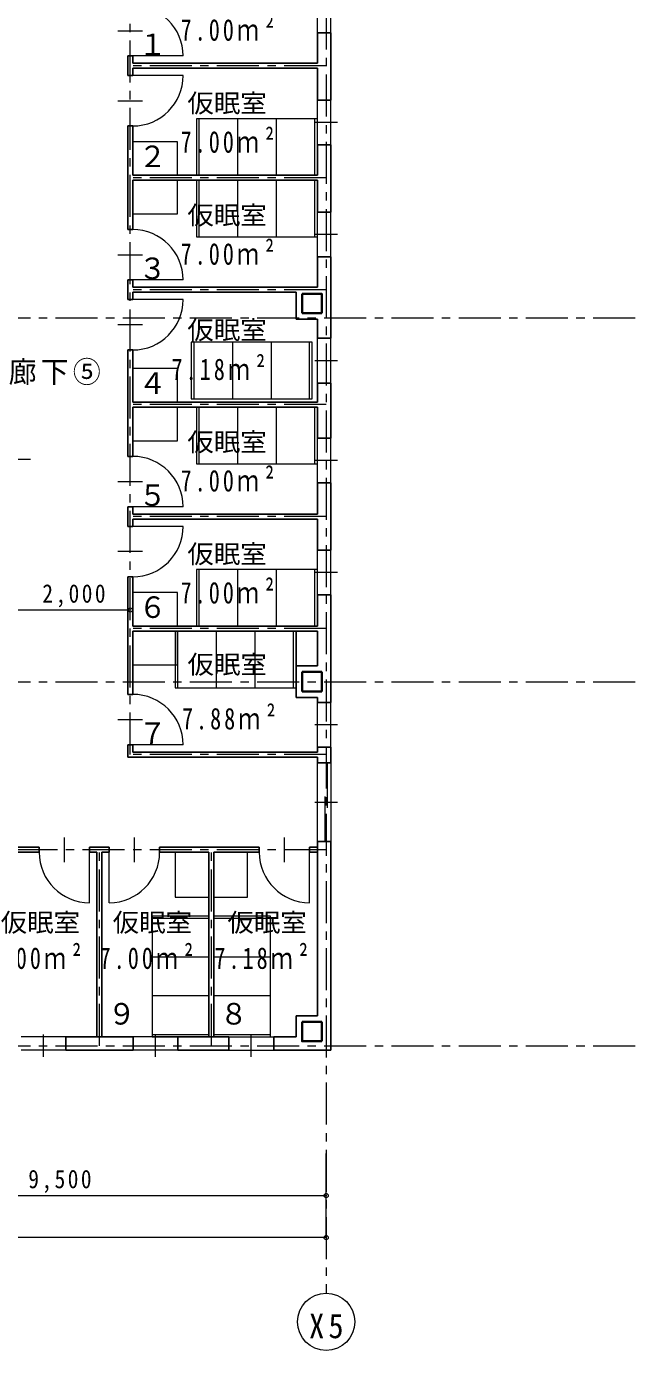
# Model space of a CAD drawing. Units: millimetres at full size. Extents: x -57346 to 60518, y -42813 to 41849.
# Drawn here: x 45121 to 56124, y -25385 to -1742 of the extents above; entities that cross this region are included whole.
import ezdxf
from ezdxf.enums import TextEntityAlignment as Align

# ---------------------------------------------------------------- set-up
doc = ezdxf.new("R2010")
doc.units = ezdxf.units.MM
doc.header["$LTSCALE"] = 150
doc.header["$PDMODE"] = 32
doc.header["$PDSIZE"] = 75
doc.linetypes.add('CHAIN1', pattern=[8, 5, -1, 1, -1])
for name, color, linetype, lineweight in [('1-1_極細線', 4, 'Continuous', 9), ('1-2_細線', 7, 'Continuous', 18), ('1-3_中線', 3, 'Continuous', 25), ('1-4_太線', 2, 'Continuous', 35), ('1-8_ﾊｯﾁﾝｸﾞ', 4, 'Continuous', 9), ('1-A_中芯線', 4, 'CHAIN1', 9), ('1-D_文字', 4, 'Continuous', 9), ('1-E_寸法', 4, 'Continuous', 9)]:
    doc.layers.add(name, color=color, linetype=linetype, lineweight=lineweight)
doc.styles.add('ＭＳ ゴシック', font='')
doc.styles.get('ＭＳ ゴシック').set_extended_font_data('MS Gothic')

# ---------------------------------------------------------------- blocks, each defined once
blk = doc.blocks.new('通り芯2')
at = {"layer": '1-D_文字', "color": 7, "lineweight": 18}
blk.add_circle((0, 0), 769, dxfattribs=at)
blk = doc.blocks.new('bed')
at = {"layer": '1-1_極細線'}
for p, q in [((-505, 1080), (-505, -1080)), ((505, 1080), (-505, 1080)), ((505, 1035), (-505, 1035)), ((505, -1080), (505, 1080)), ((505, 345), (-505, 345)), ((505, -345), (-505, -345)), ((-505, -1035), (505, -1035)), ((-505, -1080), (505, -1080))]:
    blk.add_line(p, q, dxfattribs=at)
blk = doc.blocks.new('tana')
at = {"layer": '1-8_ﾊｯﾁﾝｸﾞ'}
blk.add_lwpolyline([(-400, -300), (400, -300), (400, 300), (-400, 300)], close=True, dxfattribs=at)

msp = doc.modelspace()

# ---------------------------------------------------------------- linework, layer by layer
at = {"layer": '1-1_極細線'}
for p, q in [((46754.6, -1818.8), (47192.1, -1818.8)), ((47920.5, -2268.8), (47018.4, -2268.8)), ((47920.5, -2618.8), (47018.4, -2618.8)), ((46754.6, -3068.8), (47192.1, -3068.8)), ((46754.6, -5818.8), (47192.1, -5818.8)), ((47920.5, -6268.8), (47018.4, -6268.8)), ((47920.5, -6618.8), (47018.4, -6618.8)), ((47192.1, -7068.8), (46754.6, -7068.8)), ((44754.6, -9468.8), (45192.1, -9468.8)), ((46754.6, -9868.8), (47192.1, -9868.8)), ((47920.5, -10318.8), (47018.4, -10318.8)), ((47920.5, -10668.8), (47018.4, -10668.8)), ((47192.1, -11118.8), (46754.6, -11118.8)), ((46754.6, -14118.8), (47192.1, -14118.8)), ((47920.5, -14568.8), (47018.4, -14568.8)), ((45798.4, -16662.6), (45798.4, -16225)), ((47048.4, -16662.6), (47048.4, -16225)), ((49728.4, -16662.6), (49728.4, -16225)), ((46248.4, -17390.9), (46248.4, -16488.8)), ((46598.4, -17390.9), (46598.4, -16488.8)), ((50178.4, -17390.9), (50178.4, -16488.8))]:
    msp.add_line(p, q, dxfattribs=at)
for centre, start, end in [((47018.4, -2268.8), 0, 90), ((47018.4, -2618.8), 270, 0), ((47018.4, -6268.8), 0, 90), ((47018.4, -6618.8), 270, 0), ((47018.4, -10318.8), 0, 90), ((47018.4, -10668.8), 270, 0), ((47018.4, -14568.8), 0, 90), ((46248.4, -16488.8), 180, 270), ((46598.4, -16488.8), 270, 0), ((50178.4, -16488.8), 180, 270)]:
    msp.add_arc(centre, 900, start, end, dxfattribs=at)
at = {"layer": '1-2_細線'}
msp.add_line((49935.9, -12538.8), (49935.9, -13161.3), dxfattribs=at)
at = {"layer": '1-3_中線'}
for p, q in [((50315.9, -2398.8), (50315.9, -1856.3)), ((50315.9, -1856.3), (50554.4, -1856.3)), ((50554.4, -3056.3), (50554.4, -1856.3)), ((46928.4, -2268.8), (47018.4, -2268.8)), ((46928.4, -2618.8), (46928.4, -2268.8)), ((47018.4, -2398.8), (47018.4, -2268.8)), ((47018.4, -2398.8), (50315.9, -2398.8)), ((47018.4, -2618.8), (47018.4, -2488.8)), ((47018.4, -2488.8), (50315.9, -2488.8)), ((46928.4, -2618.8), (47018.4, -2618.8)), ((46928.4, -3518.8), (47018.4, -3518.8)), ((46928.4, -5368.8), (46928.4, -3518.8)), ((47018.4, -4398.8), (47018.4, -3518.8)), ((50315.9, -4398.8), (50315.9, -3856.3)), ((50315.9, -3856.3), (50554.4, -3856.3)), ((50554.4, -5056.3), (50554.4, -3856.3)), ((50315.9, -4398.8), (47018.4, -4398.8)), ((50315.9, -4488.8), (47018.4, -4488.8)), ((47018.4, -5368.8), (47018.4, -4488.8)), ((46928.4, -5368.8), (47018.4, -5368.8)), ((50315.9, -6398.8), (50315.9, -5856.3)), ((50315.9, -5856.3), (50554.4, -5856.3)), ((50554.4, -7310.1), (50554.4, -5856.3)), ((46928.4, -6268.8), (47018.4, -6268.8)), ((46928.4, -6618.8), (46928.4, -6268.8)), ((47018.4, -6398.8), (47018.4, -6268.8)), ((46928.4, -6618.8), (47018.4, -6618.8)), ((50315.9, -6398.8), (47018.4, -6398.8)), ((49935.9, -6488.8), (47018.4, -6488.8)), ((47018.4, -6618.8), (47018.4, -6488.8)), ((49935.9, -6971.3), (49935.9, -6488.8)), ((49935.9, -6971.3), (50315.9, -6971.3)), ((46928.4, -7518.8), (47018.4, -7518.8)), ((46928.4, -9418.8), (46928.4, -7518.8)), ((47018.4, -8448.8), (47018.4, -7518.8)), ((50315.9, -8448.8), (50315.9, -8110.1)), ((50315.9, -8110.1), (50554.4, -8110.1)), ((50554.4, -9093.8), (50554.4, -8110.1)), ((47018.4, -8448.8), (50315.9, -8448.8)), ((47018.4, -9418.8), (47018.4, -8538.8)), ((47018.4, -8538.8), (50315.9, -8538.8)), ((46928.4, -9418.8), (47018.4, -9418.8)), ((50315.9, -10448.8), (50315.9, -9893.8)), ((50315.9, -9893.8), (50554.4, -9893.8)), ((50554.4, -11093.8), (50554.4, -9893.8)), ((46928.4, -10318.8), (47018.4, -10318.8)), ((46928.4, -10668.8), (46928.4, -10318.8)), ((47018.4, -10448.8), (47018.4, -10318.8)), ((47018.4, -10448.8), (50315.9, -10448.8)), ((47018.4, -10668.8), (47018.4, -10538.8)), ((47018.4, -10538.8), (50315.9, -10538.8)), ((46928.4, -10668.8), (47018.4, -10668.8)), ((46928.4, -11568.8), (47018.4, -11568.8)), ((46928.4, -11568.8), (46928.4, -13668.8)), ((47018.4, -11568.8), (47018.4, -12448.8)), ((50554.4, -11893.8), (50554.4, -13812.6)), ((47018.4, -12448.8), (50315.9, -12448.8)), ((47018.4, -12538.8), (47018.4, -13668.8)), ((47018.4, -12538.8), (50315.9, -12538.8)), ((50315.9, -13161.3), (50315.9, -12538.8)), ((49935.9, -13161.3), (49935.9, -13726.3)), ((49935.9, -13161.3), (50315.9, -13161.3)), ((46928.4, -13668.8), (47018.4, -13668.8)), ((49935.9, -13726.3), (50315.9, -13726.3)), ((50315.9, -13726.3), (50315.9, -13812.6)), ((50315.9, -13812.6), (50554.4, -13812.6)), ((46928.4, -14568.8), (46928.4, -14788.8)), ((46928.4, -14788.8), (50315.9, -14788.8)), ((47018.4, -14698.8), (50315.9, -14698.8)), ((50315.9, -14893.8), (50315.9, -14788.8)), ((45348.4, -16398.8), (43498.4, -16398.8)), ((45348.4, -16488.8), (44468.4, -16488.8)), ((45348.4, -16398.8), (45348.4, -16488.8)), ((46598.4, -16398.8), (46248.4, -16398.8)), ((46248.4, -16398.8), (46248.4, -16488.8)), ((46378.4, -16488.8), (46248.4, -16488.8)), ((46378.4, -19786.3), (46378.4, -16488.8)), ((46468.4, -19786.3), (46468.4, -16488.8)), ((46598.4, -16488.8), (46468.4, -16488.8)), ((46598.4, -16398.8), (46598.4, -16488.8)), ((47498.4, -16398.8), (47498.4, -16488.8)), ((49278.4, -16398.8), (47498.4, -16398.8)), ((48378.4, -16488.8), (47498.4, -16488.8)), ((48378.4, -19786.3), (48378.4, -16488.8)), ((48468.4, -19786.3), (48468.4, -16488.8)), ((49278.4, -16488.8), (48468.4, -16488.8)), ((49278.4, -16398.8), (49278.4, -16488.8)), ((50315.9, -16398.8), (50178.4, -16398.8)), ((50178.4, -16398.8), (50178.4, -16488.8)), ((50315.9, -16488.8), (50178.4, -16488.8)), ((49935.9, -19406.3), (49935.9, -19786.3)), ((49935.9, -19406.3), (50315.9, -19406.3)), ((47023.4, -19786.3), (45823.4, -19786.3)), ((45823.4, -19786.3), (45823.4, -20024.8)), ((47023.4, -19786.3), (47023.4, -20024.8)), ((48735.9, -19786.3), (47823.4, -19786.3)), ((47823.4, -19786.3), (47823.4, -20024.8)), ((48735.9, -19786.3), (48735.9, -20024.8)), ((49935.9, -19786.3), (49535.9, -19786.3)), ((49535.9, -19786.3), (49535.9, -20024.8)), ((47023.4, -20024.8), (45823.4, -20024.8)), ((48735.9, -20024.8), (47823.4, -20024.8)), ((50554.4, -20024.8), (49535.9, -20024.8))]:
    msp.add_line(p, q, dxfattribs=at)
for points in [[(50315.9, -2488.8), (50315.9, -3056.3), (50554.4, -3056.3)], [(50315.9, -4488.8), (50315.9, -5056.3), (50554.4, -5056.3)], [(50315.9, -6971.3), (50315.9, -7310.1), (50554.4, -7310.1)], [(50315.9, -8538.8), (50315.9, -9093.8), (50554.4, -9093.8)], [(50315.9, -10538.8), (50315.9, -11093.8), (50554.4, -11093.8)], [(50315.9, -12448.8), (50315.9, -11893.8), (50554.4, -11893.8)], [(46928.4, -14568.8), (47018.4, -14568.8), (47018.4, -14698.8)], [(50315.9, -14698.8), (50315.9, -14612.6), (50554.4, -14612.6)], [(50315.9, -14893.8), (50554.4, -14893.8), (50554.4, -14612.6)], [(50315.9, -19406.3), (50315.9, -16293.8), (50554.4, -16293.8), (50554.4, -20024.8)]]:
    msp.add_lwpolyline(points, dxfattribs=at)
at = {"layer": '1-4_太線'}
for p, q in [((50043.4, -6863.8), (50043.4, -6513.8)), ((50043.4, -6863.8), (50393.4, -6863.8)), ((50043.4, -13268.8), (50043.4, -13618.8)), ((50043.4, -13268.8), (50393.4, -13268.8)), ((50393.4, -13618.8), (50393.4, -13268.8)), ((50043.4, -13618.8), (50393.4, -13618.8)), ((50043.4, -19513.8), (50393.4, -19513.8)), ((50393.4, -19863.8), (50393.4, -19513.8))]:
    msp.add_line(p, q, dxfattribs=at)
for points in [[(50043.4, -6513.8), (50393.4, -6513.8), (50393.4, -6863.8)], [(50043.4, -19513.8), (50043.4, -19863.8), (50393.4, -19863.8)]]:
    msp.add_lwpolyline(points, dxfattribs=at)
at = {"layer": '1-A_中芯線'}
for p, q in [((50473.4, 24998.3), (50473.4, -24360.1)), ((46973.4, -14743.8), (46973.4, -443.8)), ((50473.4, -2443.8), (46973.4, -2443.8)), ((50473.4, -4443.8), (46973.4, -4443.8)), ((50473.4, -6443.8), (46973.4, -6443.8)), ((7240.6, -6943.8), (56123.9, -6943.8)), ((50473.4, -8493.8), (46973.4, -8493.8)), ((50473.4, -10493.8), (46973.4, -10493.8)), ((50473.4, -12493.8), (46973.4, -12493.8)), ((7240.6, -13443.8), (56123.9, -13443.8)), ((50473.4, -14743.8), (46973.4, -14743.8)), ((50473.4, -16443.8), (34223.4, -16443.8)), ((46423.4, -19943.8), (46423.4, -16443.8)), ((48423.4, -19943.8), (48423.4, -16443.8)), ((7240.6, -19943.8), (56123.9, -19943.8))]:
    msp.add_line(p, q, dxfattribs=at)
at = {"layer": '1-D_文字'}
for p, q in [((50315.9, -1856.3), (50315.9, -1056.3)), ((50554.4, -1856.3), (50554.4, -1056.3)), ((50315.9, -3856.3), (50315.9, -3056.3)), ((50554.4, -3856.3), (50554.4, -3056.3)), ((50673.4, -3456.3), (50273.4, -3456.3)), ((50315.9, -5856.3), (50315.9, -5056.3)), ((50554.4, -5856.3), (50554.4, -5056.3)), ((50673.4, -5456.3), (50273.4, -5456.3)), ((50315.9, -8110.1), (50315.9, -7310.1)), ((50554.4, -8110.1), (50554.4, -7310.1)), ((50673.4, -7710.1), (50273.4, -7710.1)), ((50315.9, -9893.8), (50315.9, -9093.8)), ((50554.4, -9893.8), (50554.4, -9093.8)), ((50673.4, -9493.8), (50273.4, -9493.8)), ((50315.9, -11893.8), (50315.9, -11093.8)), ((50554.4, -11893.8), (50554.4, -11093.8)), ((50673.4, -11493.8), (50273.4, -11493.8)), ((50315.9, -14612.6), (50315.9, -13812.6)), ((50554.4, -14612.6), (50554.4, -13812.6)), ((50673.4, -14212.6), (50273.4, -14212.6)), ((50315.9, -16293.8), (50315.9, -14893.8)), ((50498.4, -15693.8), (50498.4, -14893.8)), ((50554.4, -14893.8), (50554.4, -16293.8)), ((50273.4, -15593.8), (50673.4, -15593.8)), ((50448.4, -15493.8), (50448.4, -16293.8)), ((45823.4, -19786.3), (45023.4, -19786.3)), ((45423.4, -20143.8), (45423.4, -19743.8)), ((47823.4, -19786.3), (47023.4, -19786.3)), ((47423.4, -20143.8), (47423.4, -19743.8)), ((48735.9, -19786.3), (49535.9, -19786.3)), ((49135.9, -20143.8), (49135.9, -19743.8)), ((45823.4, -20024.8), (45023.4, -20024.8)), ((47823.4, -20024.8), (47023.4, -20024.8)), ((48735.9, -20024.8), (49535.9, -20024.8))]:
    msp.add_line(p, q, dxfattribs=at)
at = {"layer": '1-E_寸法'}
for p, q in [((44973.4, -12161.5), (46973.4, -12161.5)), ((50473.4, -22617.6), (50473.4, -21867.6)), ((40973.4, -22617.6), (50473.4, -22617.6)), ((50473.4, -23367.6), (50473.4, -22617.6)), ((50473.4, -23367.6), (12473.4, -23367.6))]:
    msp.add_line(p, q, dxfattribs=at)
at = {"layer": '1-E_寸法', "color": 2}
for p in [(46973.4, -12161.5), (50473.4, -22617.6), (50473.4, -23367.6)]:
    msp.add_point(p, dxfattribs=at)

# ---------------------------------------------------------------- block references
at = {"layer": '1-1_極細線', "rotation": 90}
for p in [(49235.9, -3893.8), (49235.9, -4993.8), (49143.4, -7883.8), (49235.9, -9043.8), (49235.9, -11943.8), (48855.9, -13043.8)]:
    msp.add_blockref('bed', p, dxfattribs=at)
at = {"layer": '1-1_極細線'}
for p in [(47873.4, -18706.3), (48973.4, -18706.3)]:
    msp.add_blockref('bed', p, dxfattribs=at)
at = {"layer": '1-8_ﾊｯﾁﾝｸﾞ'}
for p in [(47418.4, -4098.8), (47418.4, -4788.8), (47418.4, -8148.8), (47418.4, -8838.8), (47418.4, -12148.8), (47418.4, -12838.8)]:
    msp.add_blockref('tana', p, dxfattribs=at)
at = {"layer": '1-8_ﾊｯﾁﾝｸﾞ', "rotation": 270}
for p in [(48078.4, -16888.8), (48768.4, -16888.8)]:
    msp.add_blockref('tana', p, dxfattribs=at)
at = {"layer": '1-D_文字', "xscale": 0.6666667, "yscale": 0.6666667}
msp.add_blockref('通り芯2', (50473.4, -24872.7), dxfattribs=at)

# ---------------------------------------------------------------- texts
at = {"layer": '1-D_文字', "color": 7, "style": 'ＭＳ ゴシック'}
for s, height, width, p in [('１', 384.9, 0.95, (47123.4, -2368.8)), ('仮眠室', 329.9, 1.05, (47993.8, -3376.2)), ('２', 384.9, 0.95, (47123.4, -4368.8)), ('仮眠室', 329.9, 1.05, (47993.8, -5376.2)), ('３', 384.9, 0.95, (47123.4, -6368.8)), ('仮眠室', 329.9, 1.05, (47993.8, -7426.2)), ('４', 384.9, 0.95, (47123.4, -8418.8)), ('仮眠室', 329.9, 1.05, (47993.8, -9426.2)), ('５', 384.9, 0.95, (47123.4, -10418.8)), ('仮眠室', 329.9, 1.05, (47993.8, -11426.2)), ('６', 384.9, 0.95, (47123.4, -12418.8)), ('仮眠室', 329.9, 1.05, (47996.8, -13398.7)), ('７', 384.9, 0.95, (47123.4, -14668.8)), ('仮眠室', 329.9, 1.05, (44658.9, -18006.2)), ('仮眠室', 329.9, 1.05, (46658.9, -18006.2)), ('仮眠室', 329.9, 1.05, (48708.9, -18006.2)), ('９', 384.9, 0.95, (46573.4, -19680)), ('８', 384.9, 0.95, (48573.4, -19680))]:
    msp.add_text(s, height=height, dxfattribs=dict(at, width=width)).set_placement(p, align=Align.BOTTOM_LEFT)
at = {"layer": '1-D_文字', "color": 7, "char_height": 384.9, "attachment_point": 7, "style": 'ＭＳ ゴシック'}
for s, insert in [('\\T1.28;\\W0.75;7.00ｍ²', (47874, -2001.1)), ('\\T1.28;\\W0.75;7.00ｍ²', (47874, -4001.1)), ('\\T1.28;\\W0.75;7.00ｍ²', (47874, -6001.1)), ('\\T1.15;\\W0.95;廊下⑤', (44801.7, -8146.5)), ('\\T1.28;\\W0.75;7.18ｍ²', (47712.5, -8062)), ('\\T1.28;\\W0.75;7.00ｍ²', (47874, -10051.1)), ('\\T1.28;\\W0.75;7.00ｍ²', (47874, -12051.1)), ('\\T1.28;\\W0.75;7.88ｍ²', (47898.3, -14300.2)), ('\\T1.28;\\W0.75;7.00ｍ²', (44427.8, -18576.6)), ('\\T1.28;\\W0.75;7.00ｍ²', (46427.8, -18576.6)), ('\\T1.28;\\W0.75;7.18ｍ²', (48477.8, -18576.6))]:
    msp.add_mtext(s, dxfattribs=dict(at, insert=insert))
at = {"layer": '1-D_文字', "color": 3, "insert": (50169.6, -25172.7), "char_height": 439.9, "attachment_point": 7, "style": 'ＭＳ ゴシック'}
msp.add_mtext('\\T1.28;\\W0.9;X5', dxfattribs=at)
at = {"layer": '1-E_寸法', "color": 7, "char_height": 329.9, "attachment_point": 7, "style": 'ＭＳ ゴシック'}
for s, insert in [('\\T1.23;\\W0.85;2,000', (45403.4, -12116.5)), ('\\T1.23;\\W0.85;9,500', (45153.4, -22572.6))]:
    msp.add_mtext(s, dxfattribs=dict(at, insert=insert))

doc.saveas('drawing.dxf')
